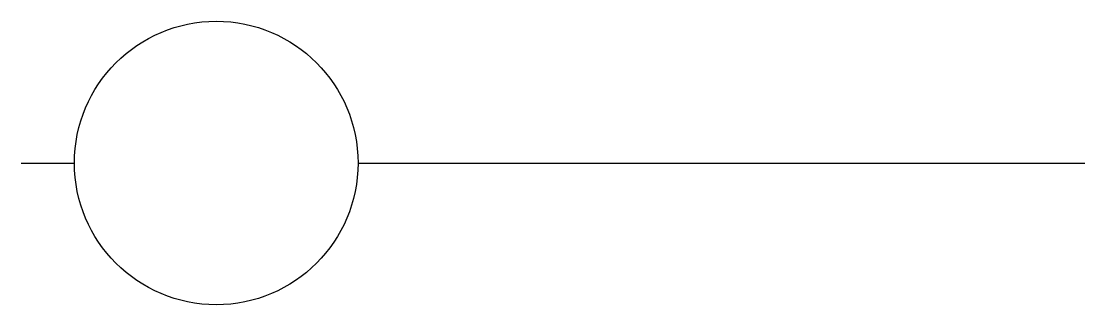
# Model space of a CAD drawing. Header units: millimetres. Extents: x 0 to 30, y 6 to 14.
import ezdxf

# ---------------------------------------------------------------- set-up
doc = ezdxf.new("R2010")
doc.units = ezdxf.units.MM
doc.layers.get('0').update_dxf_attribs({"lineweight": 25})

msp = doc.modelspace()

# ---------------------------------------------------------------- linework, layer by layer
for p, q in [((0, 10), (1.5, 10)), ((9.5, 10), (30, 10))]:
    msp.add_line(p, q)
msp.add_circle((5.5, 10), 4)

doc.saveas('drawing.dxf')
